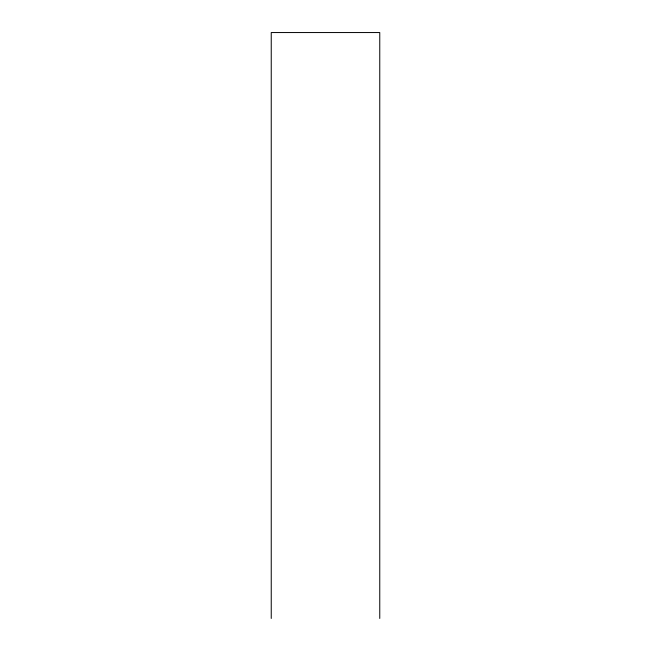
<?xml version="1.0" encoding="UTF-8"?>
<svg xmlns="http://www.w3.org/2000/svg" width="651" height="651" viewBox="0 0 651 651"><rect width="100%" height="100%" fill="white"/><g stroke="black" fill="none" stroke-linecap="round" stroke-linejoin="round"><path stroke-width="0.98" d="M379.761 618.45L379.761 32.55L271.239 32.55L271.239 618.45"/></g></svg>
